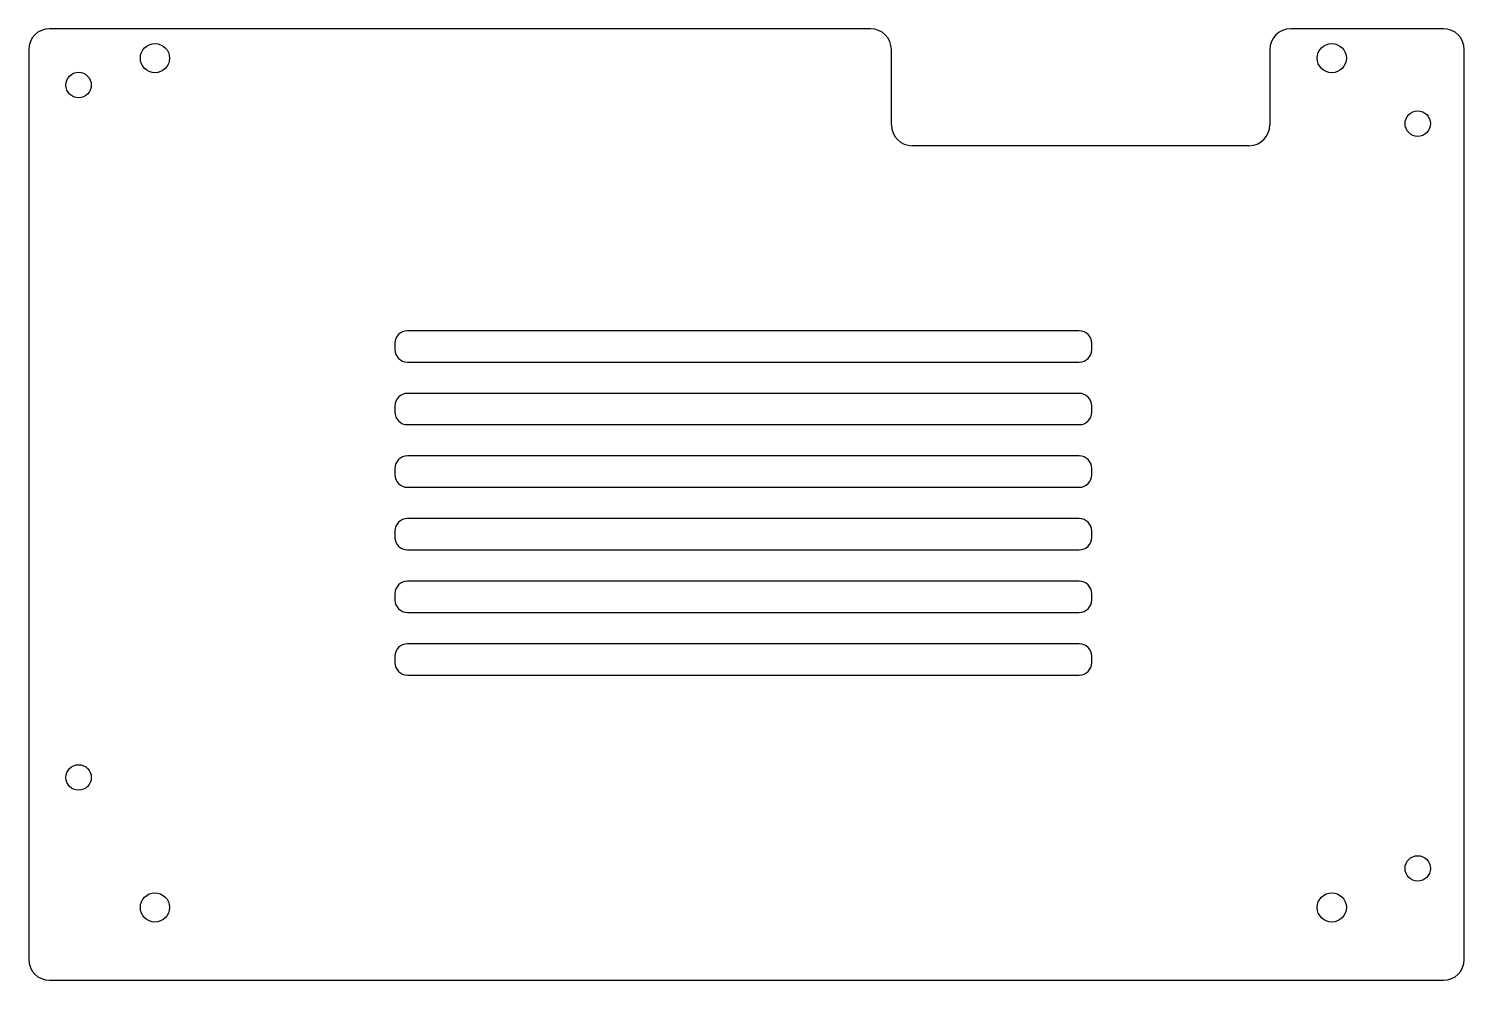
# Model space of a CAD drawing. Header units: inches. Extents: x 0.01 to 6.89, y 0.02 to 4.58.
import ezdxf

# ---------------------------------------------------------------- set-up
doc = ezdxf.new("R2010")
doc.units = ezdxf.units.IN
doc.header["$MEASUREMENT"] = 0

msp = doc.modelspace()

# ---------------------------------------------------------------- linework, layer by layer
at = {"color": 7, "linetype": 'Continuous', "lineweight": 25}
for p, q in [((4.0493, 4.576), (0.115, 4.576)), ((6.795, 4.576), (6.063, 4.576)), ((0.015, 4.476), (0.015, 0.116)), ((4.1493, 4.1152), (4.1493, 4.476)), ((5.963, 4.476), (5.963, 4.1152)), ((6.895, 0.116), (6.895, 4.476)), ((5.863, 4.0152), (4.2493, 4.0152)), ((5.0497, 3.1286), (1.8303, 3.1286)), ((1.7703, 3.0686), (1.7703, 3.0386)), ((5.1097, 3.0386), (5.1097, 3.0686)), ((1.8303, 2.9786), (5.0497, 2.9786)), ((5.0497, 2.8286), (1.8303, 2.8286)), ((1.7703, 2.7686), (1.7703, 2.7386)), ((5.1097, 2.7386), (5.1097, 2.7686)), ((1.8303, 2.6786), (5.0497, 2.6786)), ((5.0497, 2.5286), (1.8303, 2.5286)), ((1.7703, 2.4686), (1.7703, 2.4386)), ((5.1097, 2.4386), (5.1097, 2.4686)), ((1.8303, 2.3786), (5.0497, 2.3786)), ((5.0497, 2.2286), (1.8303, 2.2286)), ((1.7703, 2.1686), (1.7703, 2.1386)), ((5.1097, 2.1386), (5.1097, 2.1686)), ((1.8303, 2.0786), (5.0497, 2.0786)), ((5.0497, 1.9286), (1.8303, 1.9286)), ((1.7703, 1.8686), (1.7703, 1.8386)), ((5.1097, 1.8386), (5.1097, 1.8686)), ((1.8303, 1.7786), (5.0497, 1.7786)), ((5.0497, 1.6286), (1.8303, 1.6286)), ((1.7703, 1.5686), (1.7703, 1.5386)), ((5.1097, 1.5386), (5.1097, 1.5686)), ((1.8303, 1.4786), (5.0497, 1.4786)), ((0.115, 0.016), (6.795, 0.016))]:
    msp.add_line(p, q, dxfattribs=at)
for centre, radius in [((0.62, 4.435), 0.07), ((6.26, 4.435), 0.07), ((0.254, 4.306), 0.061), ((6.672, 4.121), 0.061), ((0.254, 0.988), 0.061), ((6.672, 0.552), 0.061), ((0.62, 0.365), 0.07), ((6.26, 0.365), 0.07)]:
    msp.add_circle(centre, radius, dxfattribs=at)
for centre, radius, start, end in [((0.115, 4.476), 0.1, 90, 180), ((4.0493, 4.476), 0.1, 0, 90), ((6.063, 4.476), 0.1, 90, 180), ((6.795, 4.476), 0.1, 0, 90), ((4.2493, 4.1152), 0.1, 180, 270), ((5.863, 4.1152), 0.1, 270, 0), ((1.8303, 3.0686), 0.06, 90, 180), ((5.0497, 3.0686), 0.06, 0, 90), ((1.8303, 3.0386), 0.06, 180, 270), ((5.0497, 3.0386), 0.06, 270, 0), ((1.8303, 2.7686), 0.06, 90, 180), ((5.0497, 2.7686), 0.06, 360, 90), ((1.8303, 2.7386), 0.06, 180, 270), ((5.0497, 2.7386), 0.06, 270, 0), ((1.8303, 2.4686), 0.06, 90, 180), ((5.0497, 2.4686), 0.06, 0, 90), ((1.8303, 2.4386), 0.06, 180, 270), ((5.0497, 2.4386), 0.06, 270, 0), ((1.8303, 2.1686), 0.06, 90, 180), ((5.0497, 2.1686), 0.06, 0, 90), ((1.8303, 2.1386), 0.06, 180, 270), ((5.0497, 2.1386), 0.06, 270, 0), ((1.8303, 1.8686), 0.06, 90, 180), ((5.0497, 1.8686), 0.06, 0, 90), ((1.8303, 1.8386), 0.06, 180, 270), ((5.0497, 1.8386), 0.06, 270, 0), ((1.8303, 1.5686), 0.06, 90, 180), ((5.0497, 1.5686), 0.06, 0, 90), ((1.8303, 1.5386), 0.06, 180, 270), ((5.0497, 1.5386), 0.06, 270, 0), ((0.115, 0.116), 0.1, 180, 270), ((6.795, 0.116), 0.1, 270, 0)]:
    msp.add_arc(centre, radius, start, end, dxfattribs=at)

doc.saveas('drawing.dxf')
